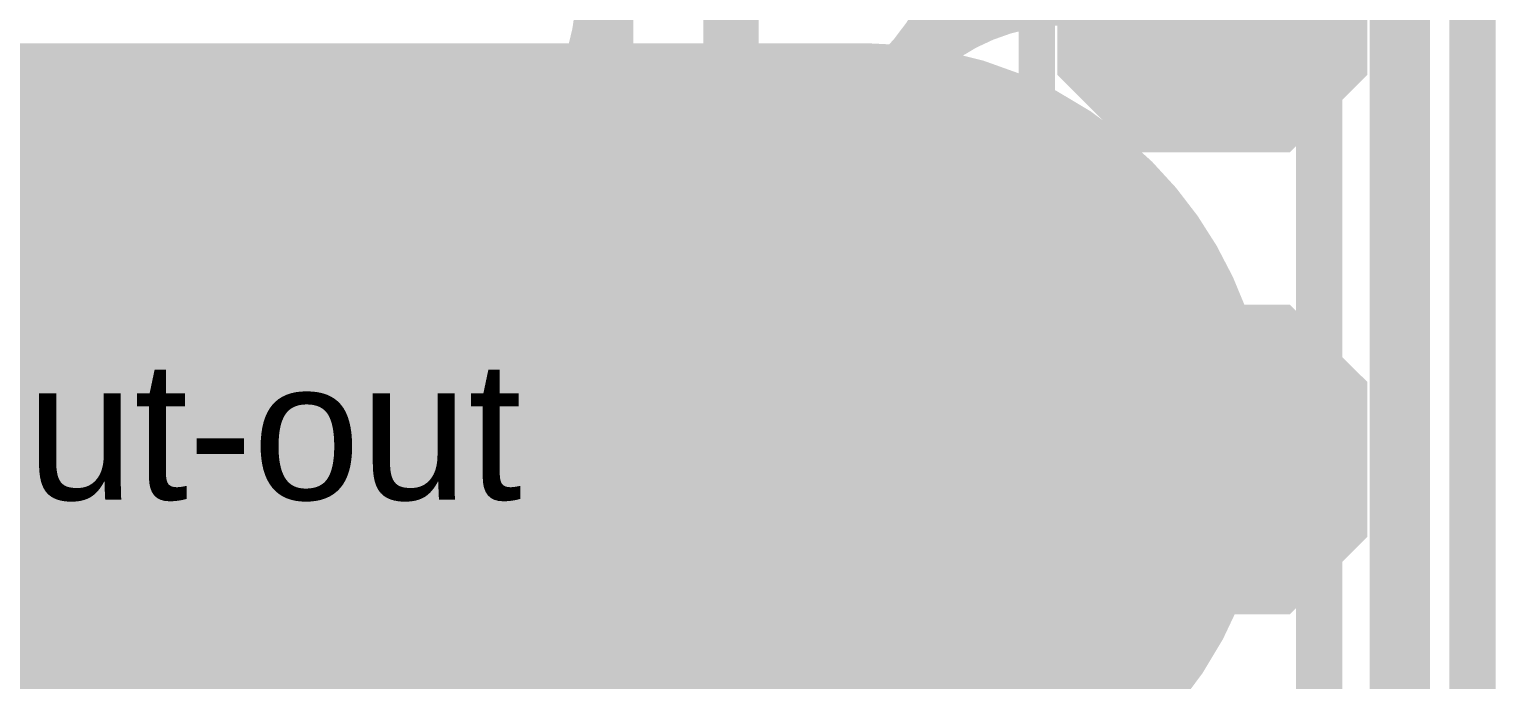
# Model space of a CAD drawing. Header units: inches. Extents: x -17 to 443, y -40 to 218.
# Drawn here: x 144.85 to 152.91, y 12.33 to 15.91 of the extents above; entities that cross this region are included whole.
import ezdxf

# ---------------------------------------------------------------- set-up
doc = ezdxf.new("R2010")
doc.units = ezdxf.units.IN
for name, color, linetype in [('Board Outline', 216, 'Continuous'), ('Bottom Layer', 5, 'Continuous'), ('Bottom Overlay', 54, 'Continuous'), ('Bottom Paste', 16, 'Continuous'), ('Bottom Solder', 6, 'Continuous'), ('Fabrication', 76, 'Continuous'), ('Top Layer', 1, 'Continuous'), ('Top Overlay', 2, 'Continuous'), ('Top Paste', 8, 'Continuous'), ('Top Solder', 216, 'Continuous')]:
    doc.layers.add(name, color=color, linetype=linetype)
doc.styles.add('Arial', font='', dxfattribs={"height": 0.2})
doc.styles.get('Arial').set_extended_font_data('Arial')

# ---------------------------------------------------------------- blocks, each defined once
blk = doc.blocks.new('SEMG_PAD_B_67')
at = {"layer": 'Bottom Layer'}
h = blk.add_hatch(color=5, dxfattribs=at)
edge = h.paths.add_edge_path()
edge.add_arc((-3.14997338, 0.0128143), 2.09999834, 90, 270)
edge.add_line((-3.14997338, -2.08718404), (3.150029259999999, -2.08718404))
edge.add_arc((3.15002926, 0.0128143), 2.09999834, 270, 450)
edge.add_line((3.15002926, 2.11281264), (-3.14997338, 2.11281264))
at = {"layer": 'Bottom Paste'}
h = blk.add_hatch(color=16, dxfattribs=at)
edge = h.paths.add_edge_path()
edge.add_arc((-3.14997338, 0.0128143), 2.09999834, 90, 270)
edge.add_line((-3.14997338, -2.08718404), (3.150029259999999, -2.08718404))
edge.add_arc((3.15002926, 0.0128143), 2.09999834, 270, 450)
edge.add_line((3.15002926, 2.11281264), (-3.14997338, 2.11281264))
at = {"layer": 'Bottom Solder'}
h = blk.add_hatch(color=6, dxfattribs=at)
edge = h.paths.add_edge_path()
edge.add_arc((-3.14997338, 0.0128143), 2.20159834, 90, 270)
edge.add_line((-3.14997338, -2.18878404), (3.150029259999999, -2.18878404))
edge.add_arc((3.15002926, 0.0128143), 2.20159834, 270, 450)
edge.add_line((3.15002926, 2.21441264), (-3.14997338, 2.21441264))
at = {"layer": 'Bottom Overlay'}
blk.add_lwpolyline([(-5.68320682, 10.96571086, 0.127, 0.127, 0), (-5.68320682, -10.9657134, 0.127, 0.127, 0)], format="xyseb", dxfattribs=at)
blk = doc.blocks.new('T____P____SMD_3_P____213')
at = {"layer": 'Top Layer'}
h = blk.add_hatch(color=1, dxfattribs=at)
edge = h.paths.add_edge_path()
edge.add_arc((-0.50000154, 3.04000154), 0.499999, 90, 180)
edge.add_line((-1.00000054, 3.04000154), (-1.00000054, 2.03999846))
edge.add_arc((-0.50000154, 2.03999846), 0.499999, 180, 270)
edge.add_line((-0.5000015400000001, 1.53999946), (0.5000015399999999, 1.53999946))
edge.add_arc((0.50000154, 2.03999846), 0.499999, 270, 360)
edge.add_line((1.00000054, 2.03999846), (1.00000054, 3.04000154))
edge.add_arc((0.50000154, 3.04000154), 0.499999, 0, 90)
edge.add_line((0.50000154, 3.54000054), (-0.50000154, 3.54000054))
h = blk.add_hatch(color=1, dxfattribs=at)
edge = h.paths.add_edge_path()
edge.add_arc((-0.9999992699999999, 0), 1.00000054, 90, 270)
edge.add_line((-0.9999992700000001, -1.00000054), (0.9999992699999997, -1.00000054))
edge.add_arc((0.9999992699999999, 0), 1.00000054, 270, 450)
edge.add_line((0.99999927, 1.00000054), (-0.9999992699999998, 1.00000054))
h = blk.add_hatch(color=1, dxfattribs=at)
edge = h.paths.add_edge_path()
edge.add_arc((-0.50000154, -2.03999846), 0.499999, 90, 180)
edge.add_line((-1.00000054, -2.03999846), (-1.00000054, -3.04000154))
edge.add_arc((-0.50000154, -3.04000154), 0.499999, 180, 270)
edge.add_line((-0.5000015400000001, -3.54000054), (0.5000015399999999, -3.54000054))
edge.add_arc((0.50000154, -3.04000154), 0.499999, 270, 360)
edge.add_line((1.00000054, -3.04000154), (1.00000054, -2.03999846))
edge.add_arc((0.50000154, -2.03999846), 0.499999, 0, 90)
edge.add_line((0.50000154, -1.53999946), (-0.50000154, -1.53999946))
at = {"layer": 'Top Paste'}
h = blk.add_hatch(color=8, dxfattribs=at)
edge = h.paths.add_edge_path()
edge.add_arc((-0.50000154, 3.04000154), 0.499999, 90, 180)
edge.add_line((-1.00000054, 3.04000154), (-1.00000054, 2.03999846))
edge.add_arc((-0.50000154, 2.03999846), 0.499999, 180, 270)
edge.add_line((-0.5000015400000001, 1.53999946), (0.5000015399999999, 1.53999946))
edge.add_arc((0.50000154, 2.03999846), 0.499999, 270, 360)
edge.add_line((1.00000054, 2.03999846), (1.00000054, 3.04000154))
edge.add_arc((0.50000154, 3.04000154), 0.499999, 0, 90)
edge.add_line((0.50000154, 3.54000054), (-0.50000154, 3.54000054))
h = blk.add_hatch(color=8, dxfattribs=at)
edge = h.paths.add_edge_path()
edge.add_arc((-0.9999992699999999, 0), 1.00000054, 90, 270)
edge.add_line((-0.9999992700000001, -1.00000054), (0.9999992699999997, -1.00000054))
edge.add_arc((0.9999992699999999, 0), 1.00000054, 270, 450)
edge.add_line((0.99999927, 1.00000054), (-0.9999992699999998, 1.00000054))
h = blk.add_hatch(color=8, dxfattribs=at)
edge = h.paths.add_edge_path()
edge.add_arc((-0.50000154, -2.03999846), 0.499999, 90, 180)
edge.add_line((-1.00000054, -2.03999846), (-1.00000054, -3.04000154))
edge.add_arc((-0.50000154, -3.04000154), 0.499999, 180, 270)
edge.add_line((-0.5000015400000001, -3.54000054), (0.5000015399999999, -3.54000054))
edge.add_arc((0.50000154, -3.04000154), 0.499999, 270, 360)
edge.add_line((1.00000054, -3.04000154), (1.00000054, -2.03999846))
edge.add_arc((0.50000154, -2.03999846), 0.499999, 0, 90)
edge.add_line((0.50000154, -1.53999946), (-0.50000154, -1.53999946))
at = {"layer": 'Top Solder'}
h = blk.add_hatch(color=216, dxfattribs=at)
edge = h.paths.add_edge_path()
edge.add_arc((-0.50000154, 3.04000154), 0.601599, 90, 180)
edge.add_line((-1.10160054, 3.04000154), (-1.10160054, 2.03999846))
edge.add_arc((-0.50000154, 2.03999846), 0.601599, 180, 270)
edge.add_line((-0.5000015400000001, 1.43839946), (0.5000015399999999, 1.43839946))
edge.add_arc((0.50000154, 2.03999846), 0.601599, 270, 360)
edge.add_line((1.10160054, 2.03999846), (1.10160054, 3.04000154))
edge.add_arc((0.50000154, 3.04000154), 0.601599, 0, 90)
edge.add_line((0.50000154, 3.64160054), (-0.50000154, 3.64160054))
h = blk.add_hatch(color=216, dxfattribs=at)
edge = h.paths.add_edge_path()
edge.add_arc((-0.9999992699999999, 0), 1.10160054, 90, 270)
edge.add_line((-0.9999992700000001, -1.10160054), (0.9999992699999997, -1.10160054))
edge.add_arc((0.9999992699999999, 0), 1.10160054, 270, 450)
edge.add_line((0.99999927, 1.10160054), (-0.9999992699999998, 1.10160054))
h = blk.add_hatch(color=216, dxfattribs=at)
edge = h.paths.add_edge_path()
edge.add_arc((-0.50000154, -2.03999846), 0.601599, 90, 180)
edge.add_line((-1.10160054, -2.03999846), (-1.10160054, -3.04000154))
edge.add_arc((-0.50000154, -3.04000154), 0.601599, 180, 270)
edge.add_line((-0.5000015400000001, -3.64160054), (0.5000015399999999, -3.64160054))
edge.add_arc((0.50000154, -3.04000154), 0.601599, 270, 360)
edge.add_line((1.10160054, -3.04000154), (1.10160054, -2.03999846))
edge.add_arc((0.50000154, -2.03999846), 0.601599, 0, 90)
edge.add_line((0.50000154, -1.43839946), (-0.50000154, -1.43839946))
blk = doc.blocks.new('4_P___SMD_W____CON__214')
at = {"layer": 'Top Layer'}
for points in [[(2.914999885, 0.74999977), (2.165000115, 0.74999977), (1.79000023, 0.374999885), (1.79000023, -0.374999885), (2.165000115, -0.74999977), (2.914999885, -0.74999977), (3.28999977, -0.374999885), (3.28999977, 0.374999885)], [(5.455002424999999, 0.74999977), (4.705002654999999, 0.74999977), (4.33000277, 0.374999885), (4.33000277, -0.374999885), (4.705002654999999, -0.74999977), (5.455002424999999, -0.74999977), (5.830002309999999, -0.374999885), (5.830002309999999, 0.374999885)]]:
    blk.add_hatch(color=1, dxfattribs=at).paths.add_polyline_path(points)
at = {"layer": 'Top Paste'}
for points in [[(2.914999885, 0.74999977), (2.165000115, 0.74999977), (1.79000023, 0.374999885), (1.79000023, -0.374999885), (2.165000115, -0.74999977), (2.914999885, -0.74999977), (3.28999977, -0.374999885), (3.28999977, 0.374999885)], [(5.455002424999999, 0.74999977), (4.705002654999999, 0.74999977), (4.33000277, 0.374999885), (4.33000277, -0.374999885), (4.705002654999999, -0.74999977), (5.455002424999999, -0.74999977), (5.830002309999999, -0.374999885), (5.830002309999999, 0.374999885)]]:
    blk.add_hatch(color=8, dxfattribs=at).paths.add_polyline_path(points)
at = {"layer": 'Top Solder'}
for points in [[(2.965799885, 0.85159977), (2.114200115, 0.85159977), (1.68840023, 0.425799885), (1.68840023, -0.425799885), (2.114200115, -0.85159977), (2.965799885, -0.85159977), (3.39159977, -0.425799885), (3.39159977, 0.425799885)], [(5.505802425, 0.85159977), (4.654202655, 0.85159977), (4.22840277, 0.425799885), (4.22840277, -0.425799885), (4.654202655, -0.85159977), (5.505802425, -0.85159977), (5.93160231, -0.425799885), (5.93160231, 0.425799885)]]:
    blk.add_hatch(color=216, dxfattribs=at).paths.add_polyline_path(points)
at = {"layer": 'Top Overlay'}
for points in [[(-0.37974016, 0.9652, 0.1999996, 0.1999996, 0), (8.101990399999998, 0.9652025399999999, 0.1999996, 0.1999996, 0)], [(8.11653952, -0.9652, 0.1999996, 0.1999996, 0), (-0.49101248, -0.9652, 0.1999996, 0.1999996, 0)]]:
    blk.add_lwpolyline(points, format="xyseb", dxfattribs=at)

msp = doc.modelspace()

# ---------------------------------------------------------------- linework, layer by layer
at = {"layer": 'Board Outline'}
msp.add_lwpolyline([(152.7783584, 24.50406834, 0.127, 0.127, 0), (152.77839396, 2.64831576, 0.127, 0.127, 0)], format="xyseb", dxfattribs=at)
at = {"layer": 'Bottom Layer'}
for points in [[(152.41772412, 10.2695121, 0.254, 0.254, 0), (152.41772412, 23.13699208, 0.254, 0.254, 0)], [(151.93512412, 11.69479754, 0.254, 0.254, 0), (151.93512412, 16.99929798, 0.254, 0.254, 0)]]:
    msp.add_lwpolyline(points, format="xyseb", dxfattribs=at)
at = {"layer": 'Fabrication'}
for points in [[(152.7783584, 24.50406834, 0.254, 0.254, 0), (152.77839396, 2.64831576, 0.254, 0.254, 0)], [(143.13500202, 15.70181518, 0.254, 0.254, 0), (149.44300058, 15.70181518, 0.254, 0.254, 0)], [(149.44300058, 15.70181518, 0.254, 0.254, -0.198912367379658), (150.92792522, 15.08673894, 0.254, 0.254, 0)], [(150.92792522, 15.08673894, 0.254, 0.254, -0.198912367379658), (151.54300146, 13.6018143, 0.254, 0.254, 0)], [(151.54300146, 13.6018143, 0.254, 0.254, -0.198912367379658), (150.92792522, 12.11688966, 0.254, 0.254, 0)]]:
    msp.add_lwpolyline(points, format="xyseb", dxfattribs=at)
for points in [[(149.37950058, 15.70181518, 0.127, 0.127, 1), (149.50650058, 15.70181518, 0.127, 0.127, 1)], [(149.37950058, 15.70181518, 0.127, 0.127, 1), (149.50650058, 15.70181518, 0.127, 0.127, 1)], [(150.86442522, 15.08673894, 0.127, 0.127, 1), (150.99142522, 15.08673894, 0.127, 0.127, 1)], [(150.86442522, 15.08673894, 0.127, 0.127, 1), (150.99142522, 15.08673894, 0.127, 0.127, 1)], [(151.47950146, 13.6018143, 0.127, 0.127, 1), (151.60650146, 13.6018143, 0.127, 0.127, 1)], [(151.47950146, 13.6018143, 0.127, 0.127, 1), (151.60650146, 13.6018143, 0.127, 0.127, 1)]]:
    msp.add_lwpolyline(points, format="xyseb", close=True, dxfattribs=at)
at = {"layer": 'Top Layer'}
for points in [[(148.702903, 10.7469559, 0.3048, 0.3048, 0), (148.702903, 21.96221922, 0.3048, 0.3048, 0)], [(148.01417692, 14.60006478, 0.3048, 0.3048, 0), (148.01417692, 16.71392898, 0.3048, 0.3048, 0)], [(148.00930012, 16.1749486, 0.3048, 0.3048, -0.1191782904926269), (147.83586638, 15.45765768, 0.3048, 0.3048, 0)], [(149.9183438, 16.07965542, 0.3048, 0.3048, -0.09214196218568373), (149.63015286, 15.6596588, 0.3048, 0.3048, 0)], [(149.69631224, 15.73062386, 0.3048, 0.3048, -0.1975283439213794), (150.54533518, 16.07965542, 0.3048, 0.3048, 0)], [(149.34584812, 14.97362766, 0.3048, 0.3048, -0.198912367379658), (149.62991156, 15.6594175, 0.3048, 0.3048, 0)], [(147.83586638, 15.45765768, 0.3048, 0.3048, -0.1567261152700714), (147.15658402, 14.77837532, 0.3048, 0.3048, 0)], [(149.34584812, 9.86934526, 0.3048, 0.3048, 0), (149.34584812, 14.97362766, 0.3048, 0.3048, 0)], [(147.15658402, 14.77837532, 0.3048, 0.3048, -0.1065885442681484), (146.51732952, 14.60688214, 0.3048, 0.3048, 0)], [(143.71617688, 14.56684412, 0.3809999999999999, 0.3809999999999999, 0), (146.1970533, 14.56684412, 0.3809999999999999, 0.3809999999999999, 0)], [(146.28902924, 14.60494158, 0.3048, 0.3048, 0), (146.4392931, 14.60494158, 0.3048, 0.3048, 0)], [(146.51732952, 14.60688214, 0.3048, 0.3048, -0.01243182425754574), (146.4392931, 14.60494158, 0.3048, 0.3048, 0)], [(150.05989292, 13.21622198, 0.3048, 0.3048, -0.4142135623730951), (150.38332636, 13.53965542, 0.3048, 0.3048, 0)], [(150.38332636, 13.53965542, 0.3048, 0.3048, 0), (151.08489468, 13.53965542, 0.3048, 0.3048, 0)], [(151.08489468, 13.53965542, 0.3048, 0.3048, -0.4142135623730951), (151.21671052, 13.40783958, 0.3048, 0.3048, 0)], [(151.21671052, 13.40783958, 0.3048, 0.3048, 0), (151.34852636, 13.53965542, 0.3048, 0.3048, 0)], [(150.05989292, 10.7469559, 0.3048, 0.3048, 0), (150.05989292, 13.21622198, 0.3048, 0.3048, 0)]]:
    msp.add_lwpolyline(points, format="xyseb", dxfattribs=at)
for points in [[(149.62011224, 15.73062386, 0.1524, 0.1524, 1), (149.77251224, 15.73062386, 0.1524, 0.1524, 1)], [(149.55371156, 15.6594175, 0.1524, 0.1524, 1), (149.70611156, 15.6594175, 0.1524, 0.1524, 1)], [(149.55395286, 15.6596588, 0.1524, 0.1524, 1), (149.70635286, 15.6596588, 0.1524, 0.1524, 1)], [(147.75966638, 15.45765768, 0.1524, 0.1524, 1), (147.91206638, 15.45765768, 0.1524, 0.1524, 1)], [(147.75966638, 15.45765768, 0.1524, 0.1524, 1), (147.91206638, 15.45765768, 0.1524, 0.1524, 1)], [(149.26964812, 14.97362766, 0.1524, 0.1524, 1), (149.42204812, 14.97362766, 0.1524, 0.1524, 1)], [(149.26964812, 14.97362766, 0.1524, 0.1524, 1), (149.42204812, 14.97362766, 0.1524, 0.1524, 1)], [(147.08038402, 14.77837532, 0.1524, 0.1524, 1), (147.23278402, 14.77837532, 0.1524, 0.1524, 1)], [(147.08038402, 14.77837532, 0.1524, 0.1524, 1), (147.23278402, 14.77837532, 0.1524, 0.1524, 1)], [(146.1018033, 14.56684412, 0.1905, 0.1905, 1), (146.2923033, 14.56684412, 0.1905, 0.1905, 1)], [(146.21282924, 14.60494158, 0.1524, 0.1524, 1), (146.36522924, 14.60494158, 0.1524, 0.1524, 1)], [(146.3630931, 14.60494158, 0.1524, 0.1524, 1), (146.5154931, 14.60494158, 0.1524, 0.1524, 1)], [(146.3630931, 14.60494158, 0.1524, 0.1524, 1), (146.5154931, 14.60494158, 0.1524, 0.1524, 1)], [(146.44112952, 14.60688214, 0.1524, 0.1524, 1), (146.59352952, 14.60688214, 0.1524, 0.1524, 1)], [(146.44112952, 14.60688214, 0.1524, 0.1524, 1), (146.59352952, 14.60688214, 0.1524, 0.1524, 1)], [(147.93797692, 14.60006478, 0.1524, 0.1524, 1), (148.09037692, 14.60006478, 0.1524, 0.1524, 1)], [(150.30712636, 13.53965542, 0.1524, 0.1524, 1), (150.45952636, 13.53965542, 0.1524, 0.1524, 1)], [(150.30712636, 13.53965542, 0.1524, 0.1524, 1), (150.45952636, 13.53965542, 0.1524, 0.1524, 1)], [(151.00869468, 13.53965542, 0.1524, 0.1524, 1), (151.16109468, 13.53965542, 0.1524, 0.1524, 1)], [(151.00869468, 13.53965542, 0.1524, 0.1524, 1), (151.16109468, 13.53965542, 0.1524, 0.1524, 1)], [(151.27232636, 13.53965542, 0.1524, 0.1524, 1), (151.42472636, 13.53965542, 0.1524, 0.1524, 1)], [(151.14051052, 13.40783958, 0.1524, 0.1524, 1), (151.29291052, 13.40783958, 0.1524, 0.1524, 1)], [(151.14051052, 13.40783958, 0.1524, 0.1524, 1), (151.29291052, 13.40783958, 0.1524, 0.1524, 1)], [(149.98369292, 13.21622198, 0.1524, 0.1524, 1), (150.13609292, 13.21622198, 0.1524, 0.1524, 1)], [(149.98369292, 13.21622198, 0.1524, 0.1524, 1), (150.13609292, 13.21622198, 0.1524, 0.1524, 1)]]:
    msp.add_lwpolyline(points, format="xyseb", close=True, dxfattribs=at)

# ---------------------------------------------------------------- block references
for name, p, rotation in [('SEMG_PAD_B_67', (146.28897336, 13.58899746), 180), ('4_P___SMD_W____CON__214', (151.34852636, 18.61965796), 270), ('T____P____SMD_3_P____213', (146.28902924, 14.60492888), 180)]:
    msp.add_blockref(name, p, dxfattribs=dict(rotation=rotation))

# ---------------------------------------------------------------- texts
at = {"layer": 'Fabrication', "style": 'Arial'}
msp.add_text('Cut-out', height=0.7619999999999999, dxfattribs=at).set_placement((144.06313834, 13.31804804))

doc.saveas('drawing.dxf')
